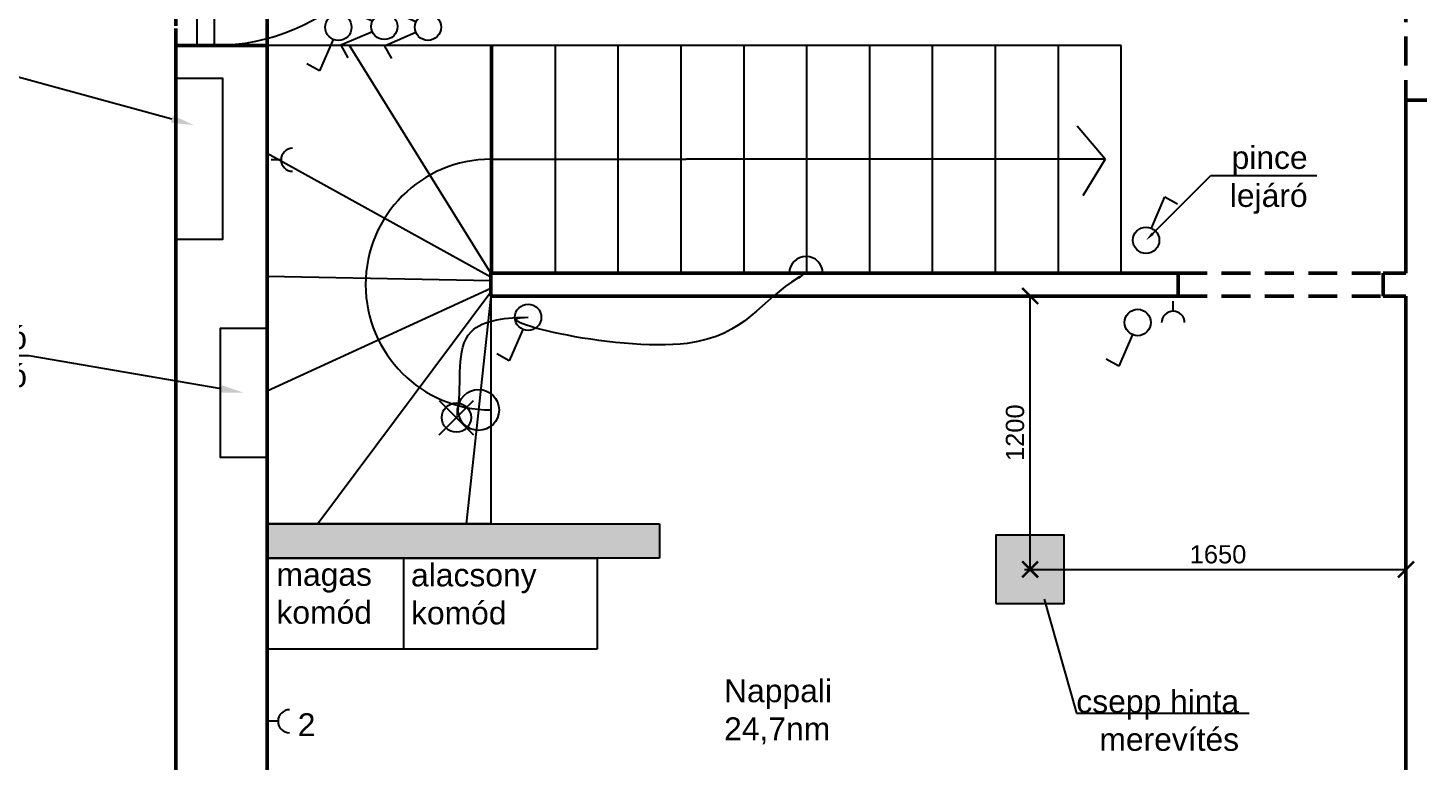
# Model space of a CAD drawing. Header units: metres. Extents: x -98677 to 89321, y -16450 to 242692.
# Drawn here: x -21493 to -15389, y 45712 to 48931 of the extents above; entities that cross this region are included whole.
import ezdxf
from ezdxf import colors
from ezdxf.entities.mleader import LeaderData, LeaderLine
from ezdxf.math import Vec2, Vec3

# ---------------------------------------------------------------- set-up
doc = ezdxf.new("R2010")
doc.units = ezdxf.units.M
doc.header["$LTSCALE"] = 0.001
doc.linetypes.add('DASHED', pattern=[19.05, 12.7, -6.35])
for name, color, linetype, lineweight in [('ajtók', 7, 'Continuous', 25), ('külső fal', 7, 'Continuous', 50), ('külső fal - sz', 7, 'DASHED', 50), ('szekrény', 251, 'Continuous', 25)]:
    doc.layers.add(name, color=color, linetype=linetype, lineweight=lineweight)
for name, color, linetype in [('gépészet - kapcsolók', 4, 'Continuous'), ('gépészet - villany', 6, 'Continuous'), ('lépcső', 170, 'Continuous'), ('Méret', 7, 'Continuous'), ('újfal', 1, 'Continuous'), ('újfal - gipszkarton', 1, 'Continuous')]:
    doc.layers.add(name, color=color, linetype=linetype)
doc.styles.add('dada', font='arial.ttf', dxfattribs={"height": 80})
doc.styles.get("Standard").update_dxf_attribs({"font": 'arial.ttf'})
doc.dimstyles.new('kicsi folyamatos', dxfattribs={"dimscale": 100, "dimtxt": 1, "dimasz": 0.7, "dimexe": 0.5, "dimexo": 0, "dimgap": 0.25, "dimtad": 1, "dimtxsty": 'dada', "dimblk1": 'ARCHTICK', "dimblk2": 'ARCHTICK', "dimsah": 1, "dimcen": 2.5, "dimadec": 0, "dimazin": 0, "dimtfac": 1, "dimtmove": 0, "dimatfit": 3, "dimldrblk": 'ARCHTICK', "dimfxl": 1, "dimarcsym": 0})

# ---------------------------------------------------------------- blocks, each defined once
blk = doc.blocks.new('Csillar')
at = {"layer": 'gépészet - villany', "ltscale": 10000}
for p, q in [((-75.7, 75.7), (75.7, -75.7)), ((-75.7, -75.7), (75.7, 75.7))]:
    blk.add_line(p, q, dxfattribs=at)
blk.add_circle((0, 0), 64.4, dxfattribs=at)
blk = doc.blocks.new('Fali lámpa')
at = {"layer": 'gépészet - villany', "ltscale": 10000}
blk.add_line((-139.1, 0), (139.1, 0), dxfattribs=at)
blk.add_arc((0, 0), 73.7, 0, 180, dxfattribs=at)
blk = doc.blocks.new('Villany - kapcsoló')
at = {"layer": 'gépészet - kapcsolók', "ltscale": 10000}
for p, q in [((-248.9, 84.5), (-218, 139.8)), ((-110.8, 24.7), (-248.9, 84.5))]:
    blk.add_line(p, q, dxfattribs=at)
blk.add_circle((-57.8, 1.7), 57.8, dxfattribs=at)
blk = doc.blocks.new('Villany - konector')
at = {"layer": 'gépészet - kapcsolók', "ltscale": 10000}
blk.add_line((-50.5, 0), (-94.3, 0), dxfattribs=at)
blk.add_arc((0, 0), 50.5, 90, 270, dxfattribs=at)
at = {"layer": 'gépészet - villany', "ltscale": 10000, "style": 'dada'}
blk.add_attdef('DARAB', (36.1, -64.9), '', height=100, dxfattribs=at)
blk = doc.blocks.new('_ArchTick')
at = {"color": 0, "linetype": 'ByBlock', "const_width": 0.15}
blk.add_lwpolyline([(-0.5, -0.5), (0.5, 0.5)], dxfattribs=at)
blk = doc.blocks.new('*D113')
at = {"layer": 'Defpoints', "color": 0, "ltscale": 10000}
for p in [(-17118.3, 47753.9), (-17093.1, 47753.9), (-17118.3, 46553.9)]:
    blk.add_point(p, dxfattribs=at)
at = {"layer": 'Méret', "color": 0, "lineweight": -2, "ltscale": 10000}
for p, q in [((-17118.3, 47753.9), (-17043.1, 47753.9)), ((-17093.1, 46553.9), (-17093.1, 47753.9)), ((-17118.3, 46553.9), (-17043.1, 46553.9))]:
    blk.add_line(p, q, dxfattribs=at)
at = {"layer": 'Méret', "color": 0, "lineweight": -2, "ltscale": 10000, "xscale": 70, "yscale": 70, "zscale": 70}
for p, rotation in [((-17093.1, 47753.9), 90), ((-17093.1, 46553.9), 270)]:
    blk.add_blockref('_ArchTick', p, dxfattribs=dict(at, rotation=rotation))
at = {"layer": 'Méret', "color": 0, "ltscale": 10000, "insert": (-17159, 47153.9), "char_height": 80, "attachment_point": 5, "rotation": 90, "style": 'dada'}
blk.add_mtext('1200', dxfattribs=at)
blk = doc.blocks.new('*D114')
at = {"layer": 'Defpoints', "color": 0, "ltscale": 10000}
for p in [(-17093.1, 46553.9), (-15443.1, 46553.9), (-15443.1, 46553.9)]:
    blk.add_point(p, dxfattribs=at)
at = {"layer": 'Méret', "color": 0, "lineweight": -2, "ltscale": 10000}
for p, q in [((-17093.1, 46553.9), (-17093.1, 46603.9)), ((-15443.1, 46553.9), (-15443.1, 46603.9)), ((-17093.1, 46553.9), (-15443.1, 46553.9))]:
    blk.add_line(p, q, dxfattribs=at)
at = {"layer": 'Méret', "color": 0, "lineweight": -2, "ltscale": 10000, "xscale": 70, "yscale": 70, "zscale": 70, "rotation": 180}
blk.add_blockref('_ArchTick', (-17093.1, 46553.9), dxfattribs=at)
at = {"layer": 'Méret', "color": 0, "lineweight": -2, "ltscale": 10000, "xscale": 70, "yscale": 70, "zscale": 70}
blk.add_blockref('_ArchTick', (-15443.1, 46553.9), dxfattribs=at)
at = {"layer": 'Méret', "color": 0, "ltscale": 10000, "insert": (-16268.1, 46619.7), "char_height": 80, "attachment_point": 5, "style": 'dada'}
blk.add_mtext('1650', dxfattribs=at)
blk = doc.blocks.new('Villany - kapcsoló 2 sarkú')
at = {"layer": 'gépészet - kapcsolók', "ltscale": 10000}
for p, q in [((-248.9, 83.8), (-218, 139.1)), ((-110.8, 24), (-248.9, 83.8)), ((-110.8, -22), (-248.9, -81.8)), ((-248.9, -81.8), (-218, -137.1))]:
    blk.add_line(p, q, dxfattribs=at)
blk.add_circle((-57.8, 1), 57.8, dxfattribs=at)

msp = doc.modelspace()

# ---------------------------------------------------------------- hatches: boundary and pattern name
at = {"layer": 'újfal', "ltscale": 10000, "true_color": 0xd7f6fd}
msp.add_hatch(color=7, dxfattribs=at).paths.add_polyline_path([(-17243.107, 46403.884), (-16943.107, 46403.884), (-16943.107, 46703.884), (-17243.107, 46703.884)])
at = {"layer": 'újfal - gipszkarton', "ltscale": 10000}
msp.add_hatch(color=256, dxfattribs=at).paths.add_polyline_path([(-20443.107, 46753.884), (-19840.176, 46753.884), (-19460.198, 46753.884), (-19153.416, 46753.884), (-18846.634, 46753.884), (-18720.265, 46753.884), (-18720.265, 46603.884), (-20443.107, 46603.884)])

# ---------------------------------------------------------------- linework, layer by layer
at = {"layer": 'ajtók', "ltscale": 10000}
msp.add_lwpolyline([(-20673.935, 49753.884), (-20750.944, 49753.884), (-20750.944, 48853.884), (-20673.935, 48853.884)], close=True, dxfattribs=at)
msp.add_arc((-20673.935, 49753.884), 900, 270, 0, dxfattribs=at)
at = {"layer": 'gépészet - villany', "ltscale": 10000}
for points in [[(-20843.107, 48710.479), (-20637.979, 48710.479), (-20637.979, 48002.541), (-20843.107, 48002.541)], [(-20443.107, 47611.352), (-20648.712, 47611.352), (-20648.712, 47047.108), (-20443.107, 47047.108)]]:
    msp.add_lwpolyline(points, close=True, dxfattribs=at)
at = {"layer": 'külső fal'}
for p, q in [((-20843.107, 42413.884), (-20843.107, 48928.098)), ((-20443.107, 48928.098), (-20443.107, 42813.884)), ((-20843.107, 48853.884), (-20443.107, 48853.884)), ((-20843.107, 48853.884), (-20443.107, 48853.884)), ((-19460.198, 47853.884), (-16443.107, 47853.884)), ((-19243.107, 47853.884), (-19460.198, 47853.884)), ((-19460.198, 47853.884), (-19460.198, 47753.884)), ((-16443.107, 47853.884), (-19243.107, 47853.884)), ((-15543.107, 47853.884), (-15543.107, 47753.884)), ((-15543.107, 47853.884), (-15443.107, 47853.884)), ((-16443.107, 47753.884), (-19460.198, 47753.884)), ((-19460.198, 47753.884), (-16443.107, 47753.884)), ((-15443.107, 47753.884), (-15543.107, 47753.884)), ((-15443.107, 42813.884), (-15443.107, 47753.884)), ((-15443.107, 42813.884), (-15443.107, 47753.884))]:
    msp.add_line(p, q, dxfattribs=at)
at = {"layer": 'külső fal', "ltscale": 10000}
for p, q in [((-15443.107, 48613.884), (-15443.107, 47853.884)), ((-15443.107, 48613.884), (-15043.107, 48613.884)), ((-16443.107, 47853.884), (-16443.107, 47753.884))]:
    msp.add_line(p, q, dxfattribs=at)
at = {"layer": 'külső fal - sz', "ltscale": 10000}
for p, q in [((-20843.107, 49828.098), (-20843.107, 48928.098)), ((-20443.107, 49753.884), (-20443.107, 48928.098)), ((-15443.107, 49463.884), (-15443.107, 48613.884)), ((-16443.107, 47853.884), (-15543.107, 47853.884)), ((-16443.107, 47753.884), (-15543.107, 47753.884))]:
    msp.add_line(p, q, dxfattribs=at)
at = {"layer": 'lépcső'}
for p, q in [((-20443.107, 48913.884), (-20443.107, 47853.884)), ((-16693.107, 48853.884), (-20443.107, 48853.884)), ((-19460.198, 47853.884), (-20080.445, 48853.884)), ((-19460.198, 47853.884), (-19460.198, 48853.884)), ((-19453.107, 47853.884), (-19453.107, 48853.884)), ((-19177.107, 47853.884), (-19177.107, 48853.884)), ((-18901.107, 47853.884), (-18901.107, 48853.884)), ((-18625.107, 47853.884), (-18625.107, 48853.884)), ((-18349.107, 47853.884), (-18349.107, 48853.884)), ((-18073.107, 47853.884), (-18073.107, 48853.884)), ((-17797.107, 47853.884), (-17797.107, 48853.884)), ((-17521.107, 47853.884), (-17521.107, 48853.884)), ((-17245.107, 47853.884), (-17245.107, 48853.884)), ((-16969.107, 47853.884), (-16969.107, 48853.884)), ((-16693.107, 47853.884), (-16693.107, 48853.884)), ((-16763.996, 48353.884), (-16886.091, 48498.895)), ((-19460.198, 47836.779), (-20443.107, 48378.76)), ((-16763.996, 48353.884), (-18603.003, 48353.884)), ((-16763.996, 48353.884), (-16861.376, 48194.075)), ((-19460.198, 47820.482), (-20443.107, 47839.066)), ((-19460.198, 47853.884), (-19460.198, 47753.884)), ((-16693.107, 47853.884), (-19460.198, 47853.884)), ((-19460.198, 47787.287), (-20443.107, 47335.631)), ((-19460.198, 47770.99), (-20219.347, 46753.884)), ((-19460.198, 47753.884), (-19568.576, 46753.884)), ((-19460.198, 47753.884), (-19460.198, 46753.884)), ((-19460.198, 46753.884), (-20443.107, 46753.884)), ((-19460.198, 46753.884), (-19153.416, 46753.884)), ((-19153.416, 46753.884), (-18846.634, 46753.884))]:
    msp.add_line(p, q, dxfattribs=at)
at = {"layer": 'lépcső', "ltscale": 10000}
msp.add_line((-19460.198, 48353.884), (-18603.003, 48353.884), dxfattribs=at)
msp.add_circle((-19514.387, 47253.884), 89.727, dxfattribs=at)
msp.add_arc((-19460.198, 47803.884), 550, 90, 270, dxfattribs=at)
at = {"layer": 'szekrény', "ltscale": 10000}
for p, q in [((-20443.107, 46603.884), (-19843.107, 46603.884)), ((-20443.107, 46203.884), (-20443.107, 46603.884)), ((-19843.107, 46603.884), (-18993.107, 46603.884)), ((-19843.107, 46203.884), (-19843.107, 46603.884)), ((-18993.107, 46603.884), (-18993.107, 46203.884)), ((-19843.107, 46203.884), (-20443.107, 46203.884)), ((-18993.107, 46203.884), (-19843.107, 46203.884))]:
    msp.add_line(p, q, dxfattribs=at)
at = {"layer": 'újfal', "ltscale": 10000}
msp.add_lwpolyline([(-17243.107, 46403.884), (-16943.107, 46403.884), (-16943.107, 46703.884), (-17243.107, 46703.884)], close=True, dxfattribs=at)
at = {"layer": 'újfal - gipszkarton', "ltscale": 10000}
for p, q in [((-20443.107, 46753.884), (-18720.265, 46753.884)), ((-20443.107, 46603.884), (-20443.107, 46753.884)), ((-18720.265, 46753.884), (-18720.265, 46603.884)), ((-18720.265, 46603.884), (-20443.107, 46603.884))]:
    msp.add_line(p, q, dxfattribs=at)

# ---------------------------------------------------------------- block references
at = {"layer": 'gépészet - kapcsolók', "ltscale": 10000}
for name, p in [('Villany - kapcsoló 2 sarkú', (-19869.94, 48936.007)), ('Villany - kapcsoló 2 sarkú', (-19678.813, 48932.73)), ('Villany - konector', (-20330.909, 48351.558))]:
    msp.add_blockref(name, p, dxfattribs=at)
for name, p, rotation in [('Villany - kapcsoló', (-20127.93, 48990.882), 90), ('Villany - kapcsoló', (-19295.135, 47718.058), 90), ('Villany - kapcsoló', (-16619.111, 47695.382), 90), ('Villany - konector', (-16465.079, 47636.896), 270)]:
    msp.add_blockref(name, p, dxfattribs=dict(at, rotation=rotation))
msp.add_blockref('Villany - konector', (-20344.251, 45887.444), dxfattribs=at).add_auto_attribs({'DARAB': '2'})
at = {"layer": 'gépészet - villany', "ltscale": 10000, "rotation": 270}
msp.add_blockref('Villany - kapcsoló', (-16585.562, 47940.67), dxfattribs=at)
at = {"layer": 'gépészet - villany', "ltscale": 10000}
for name, p in [('Fali lámpa', (-18076.652, 47853.884)), ('Csillar', (-19611.657, 47220.172))]:
    msp.add_blockref(name, p, dxfattribs=at)

# ---------------------------------------------------------------- texts
at = {"ltscale": 10000, "insert": (-18436.469, 46071.159), "char_height": 100, "width": 1257.45893, "attachment_point": 1, "style": 'dada'}
msp.add_mtext('Nappali\\P24,7nm', dxfattribs=at)
at = {"layer": 'szekrény', "ltscale": 10000, "char_height": 100, "attachment_point": 1, "style": 'dada'}
for s, insert, width in [('alacsony\\Pkomód', (-19810.919, 46579.332), 716.88551), ('magas\\Pkomód', (-20401.67, 46581.817), 526.04044)]:
    msp.add_mtext(s, dxfattribs=dict(at, insert=insert, width=width))

# ---------------------------------------------------------------- dimensions: what is measured, and where the dimension line sits
at = {"layer": 'Méret', "ltscale": 10000}
dim = msp.add_linear_dim(base=(-17093.107, 47753.884), p1=(-17118.341, 46553.884), p2=(-17118.341, 47753.884), angle=90, dimstyle='kicsi folyamatos', dxfattribs=at)
dim.commit()
dim.dimension.update_dxf_attribs({"geometry": '*D113', "text_midpoint": (-17158.952, 47153.884)})
dim = msp.add_linear_dim(base=(-15443.107, 46553.884), p1=(-17093.107, 46553.884), p2=(-15443.107, 46553.884), dimstyle='kicsi folyamatos', dxfattribs=at)
dim.commit()
dim.dimension.update_dxf_attribs({"geometry": '*D114', "text_midpoint": (-16268.107, 46619.73)})

# ---------------------------------------------------------------- leaders
at = {"layer": 'gépészet - kapcsolók', "ltscale": 10000}
ml = msp.add_multileader_mtext('Standard', dxfattribs=at)
ml.set_content('')
ml.set_leader_properties()
ml.build(insert=Vec2(0, 0))
ml.multileader.update_dxf_attribs({"leader_type": 2, "has_dogleg": 0, "text_left_attachment_type": 6, "text_right_attachment_type": 6, "arrow_head_size": 40})
ctx = ml.context
ctx.base_point, ctx.char_height, ctx.arrow_head_size, ctx.plane_origin = Vec3(-20916.783, 51413.884), 2, 40, Vec3(-22608.413, 44278.967)
ctx.left_attachment, ctx.right_attachment, ctx.text_align_type = 6, 6, 2
notes = []
notes.append((ctx, [(0, (1, 1, 0), (-20924.783, 51413.884), (1, 0), 8, [(0, [(-20916.783, 43413.884), (-21954.184, 46930.068)], 256, [])])]))
ctx.mtext, ml.multileader.dxf.content_type = None, 0
at = {"layer": 'gépészet - kapcsolók', "color": 1, "ltscale": 10000}
ml = msp.add_multileader_mtext('Standard', dxfattribs=at)
ml.set_content('')
ml.set_leader_properties()
ml.build(insert=Vec2(0, 0))
ml.multileader.update_dxf_attribs({"leader_type": 2, "has_dogleg": 0, "text_left_attachment_type": 6, "text_right_attachment_type": 6, "arrow_head_size": 40})
ctx = ml.context
ctx.base_point, ctx.char_height, ctx.arrow_head_size, ctx.plane_origin = Vec3(-15538.006, 49574.719), 2, 40, Vec3(-17804.297, 49328.075)
ctx.left_attachment, ctx.right_attachment = 6, 6
notes.append((ctx, [(0, (1, 1, 0), (-15546.006, 49574.719), (1, 0), 8, [(0, [(-17804.297, 49328.075), (-15926.899, 49281.022)], 256, [])])]))
ctx.mtext, ml.multileader.dxf.content_type = None, 0
ml = msp.add_multileader_mtext('Standard', dxfattribs=at)
ml.set_content('')
ml.set_leader_properties()
ml.build(insert=Vec2(0, 0))
ml.multileader.update_dxf_attribs({"leader_type": 2, "has_dogleg": 0, "text_left_attachment_type": 6, "text_right_attachment_type": 6, "arrow_head_size": 40})
ctx = ml.context
ctx.base_point, ctx.char_height, ctx.arrow_head_size, ctx.plane_origin = Vec3(-19296.812, 47660.277), 2, 40, Vec3(-18076.652, 47853.884)
ctx.left_attachment, ctx.right_attachment = 6, 6
notes.append((ctx, [(0, (1, 1, 0), (-19304.812, 47660.277), (1, 0), 8, [(0, [(-18076.652, 47853.884), (-18598.021, 47545.842)], 256, [])])]))
ctx.mtext, ml.multileader.dxf.content_type = None, 0
ml = msp.add_multileader_mtext('Standard', dxfattribs=at)
ml.set_content('')
ml.set_leader_properties()
ml.build(insert=Vec2(0, 0))
ml.multileader.update_dxf_attribs({"leader_type": 2, "has_dogleg": 0, "text_left_attachment_type": 6, "text_right_attachment_type": 6, "arrow_head_size": 40})
ctx = ml.context
ctx.base_point, ctx.char_height, ctx.arrow_head_size, ctx.plane_origin = Vec3(-19296.812, 47660.277), 2, 40, Vec3(-19611.657, 47220.172)
ctx.left_attachment, ctx.right_attachment = 6, 6
notes.append((ctx, [(0, (1, 1, 0), (-19304.812, 47660.277), (1, 0), 8, [(0, [(-19611.657, 47220.172), (-19547.457, 47597.009)], 256, [])])]))
ctx.mtext, ml.multileader.dxf.content_type = None, 0
at = {"layer": 'gépészet - villany', "ltscale": 10000}
ml = msp.add_multileader_mtext('Standard', dxfattribs=at)
ml.set_content('villamos betáp\\Pszolár inverter előkészítés', color=256, style='dada')
ml.set_leader_properties()
ml.build(insert=Vec2(0, 0))
ml.multileader.update_dxf_attribs({"text_left_attachment_type": 6, "text_right_attachment_type": 6, "arrow_head_size": 100})
ctx = ml.context
ctx.base_point, ctx.char_height, ctx.arrow_head_size, ctx.plane_origin = Vec3(-23152.796, 48714.693), 100, 100, Vec3(-20764.396, 48503.997)
ctx.left_attachment, ctx.right_attachment, ctx.text_align_type = 6, 6, 2
notes.append((ctx, [(0, (1, 1, 0), (-21535.543, 48714.693), (-1, 0), 8, [(0, [(-20764.396, 48503.997)], 256, [])])]))
ctx.mtext.insert, ctx.mtext.alignment = Vec3(-21545.543, 48816.33), 3
ml = msp.add_multileader_mtext('Standard', dxfattribs=at)
ml.set_content('pince\\Plejáró', color=256, style='dada')
ml.set_leader_properties()
ml.build(insert=Vec2(0, 0))
ml.multileader.update_dxf_attribs({"text_left_attachment_type": 6, "text_right_attachment_type": 6, "arrow_head_size": 40})
ctx = ml.context
ctx.base_point, ctx.char_height, ctx.arrow_head_size, ctx.plane_origin = Vec3(-16204.307, 48282.175), 100, 40, Vec3(-16583.885, 47998.45)
ctx.left_attachment, ctx.right_attachment, ctx.text_align_type = 6, 6, 2
notes.append((ctx, [(0, (1, 1, 0), (-16212.307, 48282.175), (1, 0), 8, [(0, [(-16583.885, 47998.45), (-16300.16, 48282.175)], 256, [])])]))
ctx.mtext.insert, ctx.mtext.alignment = Vec3(-15874.749, 48411.575), 3
ml = msp.add_multileader_mtext('Standard', dxfattribs=at)
ml.set_content('villamos elosztó\\Pgyengeáramú elosztó', color=256, style='dada')
ml.set_leader_properties()
ml.build(insert=Vec2(0, 0))
ml.multileader.update_dxf_attribs({"text_left_attachment_type": 6, "text_right_attachment_type": 6, "arrow_head_size": 100})
ctx = ml.context
ctx.base_point, ctx.char_height, ctx.arrow_head_size, ctx.plane_origin = Vec3(-22824.917, 47490.834), 100, 100, Vec3(-20545.909, 47329.23)
ctx.left_attachment, ctx.right_attachment, ctx.text_align_type = 6, 6, 2
notes.append((ctx, [(0, (1, 1, 0), (-21486.86, 47490.834), (-1, 0), 8, [(0, [(-20545.909, 47329.23)], 256, [])])]))
ctx.mtext.insert, ctx.mtext.alignment = Vec3(-21496.86, 47620.234), 3
at = {"layer": 'Méret', "ltscale": 10000}
ml = msp.add_multileader_mtext('Standard', dxfattribs=at)
ml.set_content('csepp hinta\\Pmerevítés', color=256, style='dada')
ml.set_leader_properties()
ml.build(insert=Vec2(0, 0))
ml.multileader.update_dxf_attribs({"text_left_attachment_type": 6, "text_right_attachment_type": 6, "arrow_head_size": 100})
ctx = ml.context
ctx.base_point, ctx.char_height, ctx.arrow_head_size, ctx.plane_origin = Vec3(-16880.871, 45922.808), 100, 100, Vec3(-17058.107, 46518.884)
ctx.left_attachment, ctx.right_attachment, ctx.text_align_type = 6, 6, 2
notes.append((ctx, [(0, (1, 1, 0), (-16888.871, 45922.808), (1, 0), 8, [(0, [(-17058.107, 46518.884)], 256, [])])]))
ctx.mtext.insert, ctx.mtext.alignment = Vec3(-16175.734, 46024.445), 3
for ctx, leaders in notes:
    for number, flags, end, landing, length, lines in leaders:
        leader = LeaderData()
        leader.index, (leader.has_last_leader_line, leader.has_dogleg_vector, leader.attachment_direction) = number, flags
        leader.last_leader_point, leader.dogleg_vector, leader.dogleg_length = Vec3(end), Vec3(landing), length
        for number, points, colour, breaks in lines:
            line = LeaderLine()
            line.index, line.vertices, line.color, line.breaks = number, Vec3.list(points), colors.encode_raw_color(colour), breaks
            leader.lines.append(line)
        ctx.leaders.append(leader)

doc.saveas('drawing.dxf')
